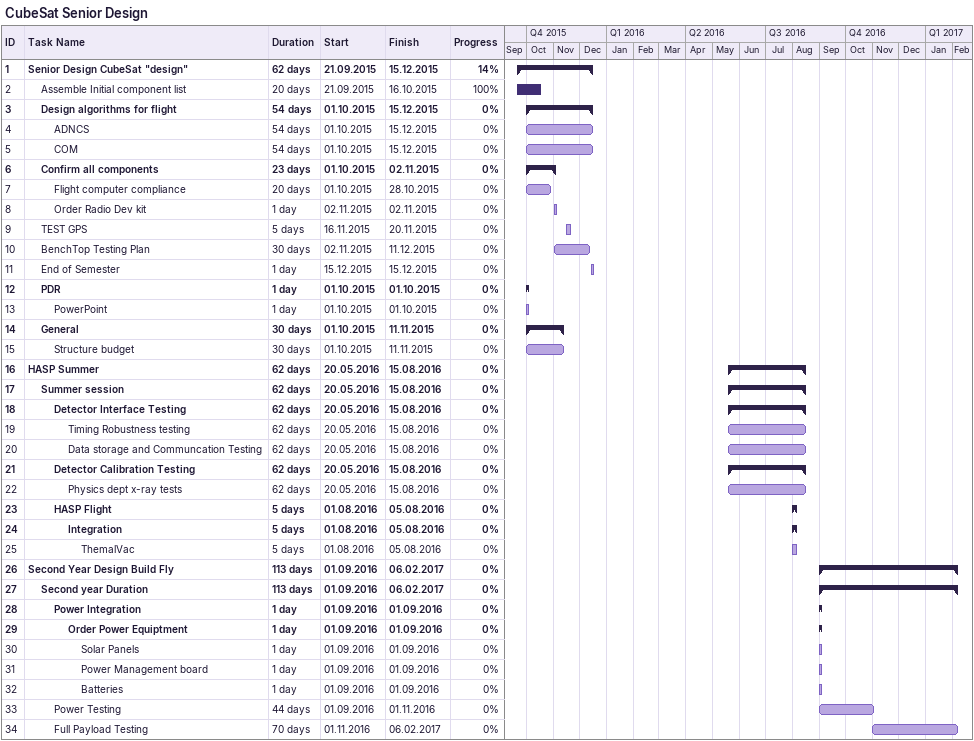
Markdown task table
CubeSat Senior Design

| ID | Level | Task | Duration | Start | Finish | % complete |
|---|---|---|---|---|---|---|
| 1 | 1 | **Senior Design CubeSat "design"** | 62d | 2015-09-21 | 2015-12-15 | 14 |
| 2 | 2 | Assemble Initial component list | 20d | 2015-09-21 | 2015-10-16 | 100 |
| 3 | 2 | **Design algorithms for flight** | 54d | 2015-10-01 | 2015-12-15 | 0 |
| 4 | 3 | ADNCS | 54d | 2015-10-01 | 2015-12-15 | 0 |
| 5 | 3 | COM | 54d | 2015-10-01 | 2015-12-15 | 0 |
| 6 | 2 | **Confirm all components** | 23d | 2015-10-01 | 2015-11-02 | 0 |
| 7 | 3 | Flight computer compliance | 20d | 2015-10-01 | 2015-10-28 | 0 |
| 8 | 3 | Order Radio Dev kit | 1d | 2015-11-02 | 2015-11-02 | 0 |
| 9 | 2 | TEST GPS | 5d | 2015-11-16 | 2015-11-20 | 0 |
| 10 | 2 | BenchTop Testing Plan | 30d | 2015-11-02 | 2015-12-11 | 0 |
| 11 | 2 | End of Semester | 1d | 2015-12-15 | 2015-12-15 | 0 |
| 12 | 2 | **PDR** | 1d | 2015-10-01 | 2015-10-01 | 0 |
| 13 | 3 | PowerPoint | 1d | 2015-10-01 | 2015-10-01 | 0 |
| 14 | 2 | **General** | 30d | 2015-10-01 | 2015-11-11 | 0 |
| 15 | 3 | Structure budget | 30d | 2015-10-01 | 2015-11-11 | 0 |
| 16 | 1 | **HASP Summer** | 62d | 2016-05-20 | 2016-08-15 | 0 |
| 17 | 2 | **Summer session** | 62d | 2016-05-20 | 2016-08-15 | 0 |
| 18 | 3 | **Detector Interface Testing** | 62d | 2016-05-20 | 2016-08-15 | 0 |
| 19 | 4 | Timing Robustness testing | 62d | 2016-05-20 | 2016-08-15 | 0 |
| 20 | 4 | Data storage and Communcation Testing | 62d | 2016-05-20 | 2016-08-15 | 0 |
| 21 | 3 | **Detector Calibration Testing** | 62d | 2016-05-20 | 2016-08-15 | 0 |
| 22 | 4 | Physics dept x-ray tests | 62d | 2016-05-20 | 2016-08-15 | 0 |
| 23 | 3 | **HASP Flight** | 5d | 2016-08-01 | 2016-08-05 | 0 |
| 24 | 4 | **Integration** | 5d | 2016-08-01 | 2016-08-05 | 0 |
| 25 | 5 | ThemalVac | 5d | 2016-08-01 | 2016-08-05 | 0 |
| 26 | 1 | **Second Year Design Build Fly** | 113d | 2016-09-01 | 2017-02-06 | 0 |
| 27 | 2 | **Second year Duration** | 113d | 2016-09-01 | 2017-02-06 | 0 |
| 28 | 3 | **Power Integration** | 1d | 2016-09-01 | 2016-09-01 | 0 |
| 29 | 4 | **Order Power Equiptment** | 1d | 2016-09-01 | 2016-09-01 | 0 |
| 30 | 5 | Solar Panels | 1d | 2016-09-01 | 2016-09-01 | 0 |
| 31 | 5 | Power Management board | 1d | 2016-09-01 | 2016-09-01 | 0 |
| 32 | 5 | Batteries | 1d | 2016-09-01 | 2016-09-01 | 0 |
| 33 | 3 | Power Testing | 44d | 2016-09-01 | 2016-11-01 | 0 |
| 34 | 3 | Full Payload Testing | 70d | 2016-11-01 | 2017-02-06 | 0 |
